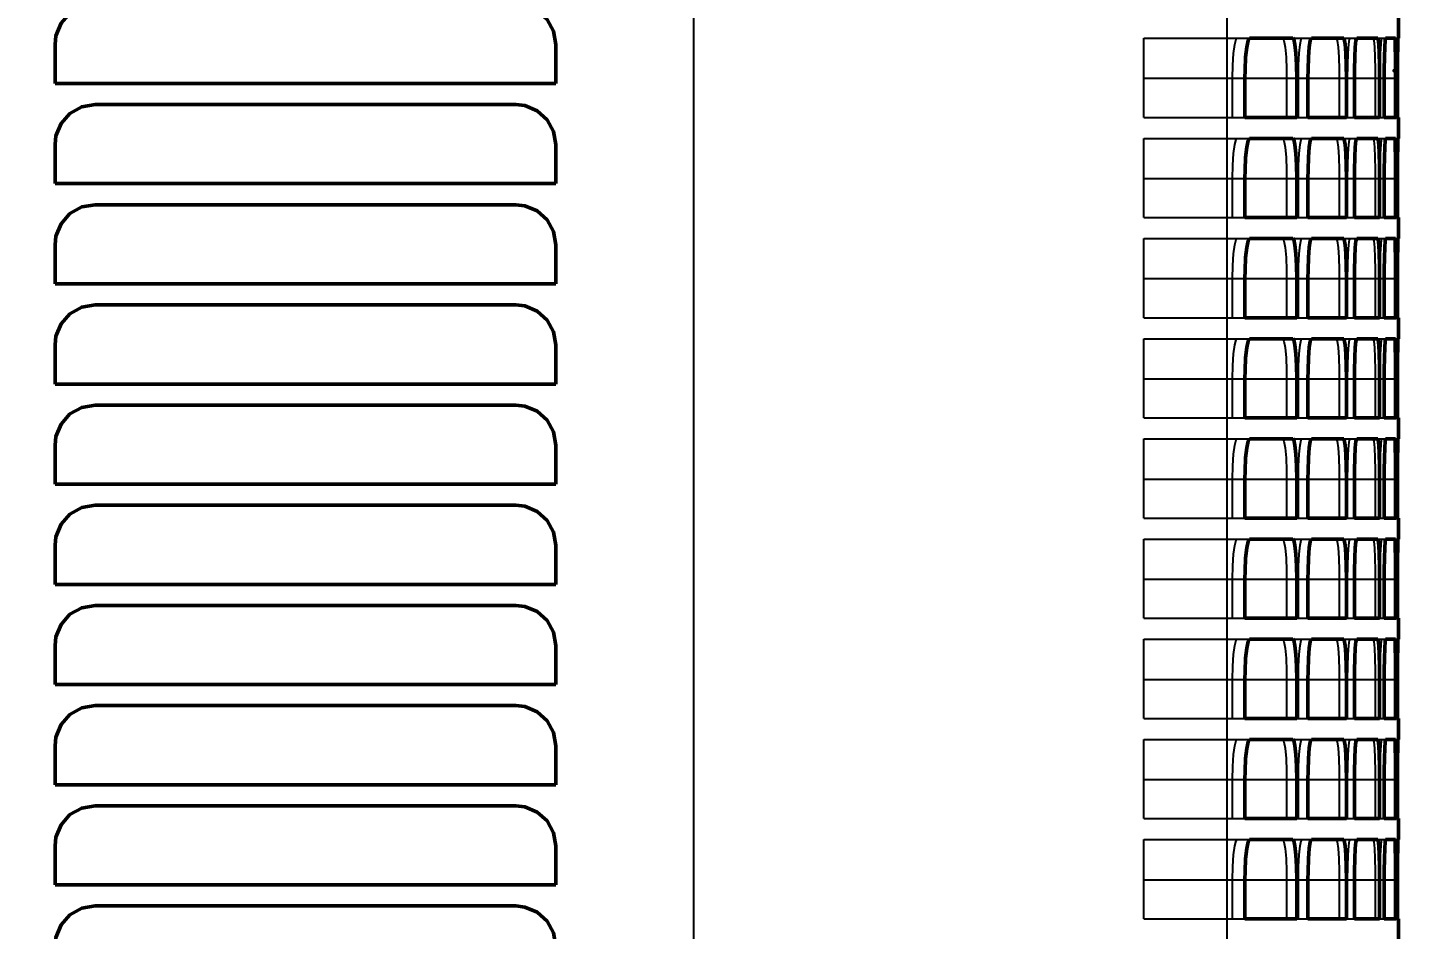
# Model space of a CAD drawing. Header units: inches. Extents: x -0.3 to 42.3, y 0 to 35.9.
# Drawn here: x 28.43 to 35.33, y 13.13 to 17.63 of the extents above; entities that cross this region are included whole.
import ezdxf

# ---------------------------------------------------------------- set-up
doc = ezdxf.new("R2010")
doc.units = ezdxf.units.IN
doc.header["$MEASUREMENT"] = 0
doc.linetypes.add('Dashed', pattern=[2, 1, -1])
for name, color, linetype, lineweight in [('2d ConnectionPoints', 7, 'Continuous', 50), ('AM_0', 7, 'Continuous', 50), ('AM_4', 3, 'Continuous', 25), ('AM_5', 3, 'Continuous', 25), ('AM_9', 6, 'Dashed', 25)]:
    doc.layers.add(name, color=color, linetype=linetype, lineweight=lineweight)
doc.dimstyles.get("Standard").update_dxf_attribs({"dimtxt": 0.18, "dimasz": 0.18, "dimexe": 0.18, "dimexo": 0.0625, "dimgap": 0.09, "dimtad": 0, "dimtih": 1, "dimtoh": 1, "dimdec": 4, "dimzin": 0, "dimdsep": 46, "dimtxsty": 'Standard', "dimcen": 0.09, "dimadec": 0, "dimazin": 0, "dimtfac": 1, "dimtdec": 4, "dimtofl": 0, "dimtmove": 0, "dimatfit": 3, "dimfxl": 1, "dimtolj": 1, "dimtzin": 0, "dimarcsym": 0})

# ---------------------------------------------------------------- blocks, each defined once
blk = doc.blocks.new('*D1')
at = {"layer": 'AM_5', "color": 0, "lineweight": -2}
for p, q in [((14.375, 35.75), (39.27, 35.75)), ((39.27, 33.75), (39.27, 24.8282)), ((39.27, 2), (39.27, 10.9218)), ((3.39, 0), (39.27, 0))]:
    blk.add_line(p, q, dxfattribs=at)
at = {"layer": 'AM_5', "color": 0}
for points in [[(39.6033, 33.75), (38.9367, 33.75), (39.27, 35.75)], [(38.9367, 2), (39.6033, 2), (39.27, 0)]]:
    blk.add_solid(points, dxfattribs=at)
at = {"layer": 'Defpoints', "color": 0}
for p in [(14.375, 35.75), (3.39, 0), (39.27, 0)]:
    blk.add_point(p, dxfattribs=at)
at = {"layer": 'AM_5', "color": 0, "insert": (39.27, 17.875), "char_height": 2, "attachment_point": 5, "rotation": 90}
blk.add_mtext('\\A1;35.75 in', dxfattribs=at)

msp = doc.modelspace()

# ---------------------------------------------------------------- linework, layer by layer
at = {"layer": '2d ConnectionPoints'}
msp.add_point((35.25, 17.419), dxfattribs=at)
at = {"layer": 'AM_0'}
for p, q in [((35.27, 17.686), (35.27, 17.581)), ((28.564, 17.55), (28.564, 17.355)), ((31.064, 17.355), (31.064, 17.55)), ((34.74364, 17.581), (34.52673, 17.581)), ((34.99698, 17.581), (34.83586, 17.581)), ((35.16774, 17.581), (35.06207, 17.581)), ((35.25626, 17.581), (35.20582, 17.581)), ((35.27, 17.581), (35.26742, 17.581)), ((28.564, 17.355), (31.064, 17.355)), ((34.50411, 17.381), (34.50411, 17.186)), ((34.76233, 17.186), (34.76233, 17.381)), ((34.81857, 17.381), (34.81857, 17.186)), ((35.01038, 17.186), (35.01038, 17.381)), ((35.05007, 17.381), (35.05007, 17.186)), ((35.17586, 17.186), (35.17586, 17.381)), ((35.19909, 17.381), (35.19909, 17.186)), ((35.25913, 17.186), (35.25913, 17.381)), ((35.26593, 17.381), (35.26593, 17.186)), ((30.864, 17.25), (28.764, 17.25)), ((34.50411, 17.186), (34.76233, 17.186)), ((34.81857, 17.186), (35.01038, 17.186)), ((35.05007, 17.186), (35.17586, 17.186)), ((35.19909, 17.186), (35.25913, 17.186)), ((35.26593, 17.186), (35.27, 17.186)), ((35.27, 17.186), (35.27, 17.081)), ((34.74364, 17.081), (34.52673, 17.081)), ((34.99698, 17.081), (34.83586, 17.081)), ((35.16774, 17.081), (35.06207, 17.081)), ((35.25626, 17.081), (35.20582, 17.081)), ((35.27, 17.081), (35.26742, 17.081)), ((28.564, 17.05), (28.564, 16.855)), ((31.064, 16.855), (31.064, 17.05)), ((28.564, 16.855), (31.064, 16.855)), ((34.50411, 16.881), (34.50411, 16.686)), ((34.76233, 16.686), (34.76233, 16.881)), ((34.81857, 16.881), (34.81857, 16.686)), ((35.01038, 16.686), (35.01038, 16.881)), ((35.05007, 16.881), (35.05007, 16.686)), ((35.17586, 16.686), (35.17586, 16.881)), ((35.19909, 16.881), (35.19909, 16.686)), ((35.25913, 16.686), (35.25913, 16.881)), ((35.26593, 16.881), (35.26593, 16.686)), ((30.864, 16.75), (28.764, 16.75)), ((34.50411, 16.686), (34.76233, 16.686)), ((34.81857, 16.686), (35.01038, 16.686)), ((35.05007, 16.686), (35.17586, 16.686)), ((35.19909, 16.686), (35.25913, 16.686)), ((35.26593, 16.686), (35.27, 16.686)), ((35.27, 16.686), (35.27, 16.581)), ((34.74364, 16.581), (34.52673, 16.581)), ((34.99698, 16.581), (34.83586, 16.581)), ((35.16774, 16.581), (35.06207, 16.581)), ((35.25626, 16.581), (35.20582, 16.581)), ((35.27, 16.581), (35.26742, 16.581)), ((28.564, 16.55), (28.564, 16.355)), ((31.064, 16.355), (31.064, 16.55)), ((34.50411, 16.381), (34.50411, 16.186)), ((34.76233, 16.186), (34.76233, 16.381)), ((34.81857, 16.381), (34.81857, 16.186)), ((35.01038, 16.186), (35.01038, 16.381)), ((35.05007, 16.381), (35.05007, 16.186)), ((35.17586, 16.186), (35.17586, 16.381)), ((35.19909, 16.381), (35.19909, 16.186)), ((35.25913, 16.186), (35.25913, 16.381)), ((35.26593, 16.381), (35.26593, 16.186)), ((28.564, 16.355), (31.064, 16.355)), ((30.864, 16.25), (28.764, 16.25)), ((34.50411, 16.186), (34.76233, 16.186)), ((34.81857, 16.186), (35.01038, 16.186)), ((35.05007, 16.186), (35.17586, 16.186)), ((35.19909, 16.186), (35.25913, 16.186)), ((35.26593, 16.186), (35.27, 16.186)), ((35.27, 16.186), (35.27, 16.081)), ((28.564, 16.05), (28.564, 15.855)), ((31.064, 15.855), (31.064, 16.05)), ((34.74364, 16.081), (34.52673, 16.081)), ((34.99698, 16.081), (34.83586, 16.081)), ((35.16774, 16.081), (35.06207, 16.081)), ((35.25626, 16.081), (35.20582, 16.081)), ((35.27, 16.081), (35.26742, 16.081)), ((28.564, 15.855), (31.064, 15.855)), ((34.50411, 15.881), (34.50411, 15.686)), ((34.76233, 15.686), (34.76233, 15.881)), ((34.81857, 15.881), (34.81857, 15.686)), ((35.01038, 15.686), (35.01038, 15.881)), ((35.05007, 15.881), (35.05007, 15.686)), ((35.17586, 15.686), (35.17586, 15.881)), ((35.19909, 15.881), (35.19909, 15.686)), ((35.25913, 15.686), (35.25913, 15.881)), ((35.26593, 15.881), (35.26593, 15.686)), ((30.864, 15.75), (28.764, 15.75)), ((34.50411, 15.686), (34.76233, 15.686)), ((34.81857, 15.686), (35.01038, 15.686)), ((35.05007, 15.686), (35.17586, 15.686)), ((35.19909, 15.686), (35.25913, 15.686)), ((35.26593, 15.686), (35.27, 15.686)), ((35.27, 15.686), (35.27, 15.581)), ((28.564, 15.55), (28.564, 15.355)), ((31.064, 15.355), (31.064, 15.55)), ((34.74364, 15.581), (34.52673, 15.581)), ((34.99698, 15.581), (34.83586, 15.581)), ((35.16774, 15.581), (35.06207, 15.581)), ((35.25626, 15.581), (35.20582, 15.581)), ((35.27, 15.581), (35.26742, 15.581)), ((28.564, 15.355), (31.064, 15.355)), ((34.50411, 15.381), (34.50411, 15.186)), ((34.76233, 15.186), (34.76233, 15.381)), ((34.81857, 15.381), (34.81857, 15.186)), ((35.01038, 15.186), (35.01038, 15.381)), ((35.05007, 15.381), (35.05007, 15.186)), ((35.17586, 15.186), (35.17586, 15.381)), ((35.19909, 15.381), (35.19909, 15.186)), ((35.25913, 15.186), (35.25913, 15.381)), ((35.26593, 15.381), (35.26593, 15.186)), ((30.864, 15.25), (28.764, 15.25)), ((34.50411, 15.186), (34.76233, 15.186)), ((34.81857, 15.186), (35.01038, 15.186)), ((35.05007, 15.186), (35.17586, 15.186)), ((35.19909, 15.186), (35.25913, 15.186)), ((35.26593, 15.186), (35.27, 15.186)), ((35.27, 15.186), (35.27, 15.081)), ((34.74364, 15.081), (34.52673, 15.081)), ((34.99698, 15.081), (34.83586, 15.081)), ((35.16774, 15.081), (35.06207, 15.081)), ((35.25626, 15.081), (35.20582, 15.081)), ((35.27, 15.081), (35.26742, 15.081)), ((28.564, 15.05), (28.564, 14.855)), ((31.064, 14.855), (31.064, 15.05)), ((28.564, 14.855), (31.064, 14.855)), ((34.50411, 14.881), (34.50411, 14.686)), ((34.76233, 14.686), (34.76233, 14.881)), ((34.81857, 14.881), (34.81857, 14.686)), ((35.01038, 14.686), (35.01038, 14.881)), ((35.05007, 14.881), (35.05007, 14.686)), ((35.17586, 14.686), (35.17586, 14.881)), ((35.19909, 14.881), (35.19909, 14.686)), ((35.25913, 14.686), (35.25913, 14.881)), ((35.26593, 14.881), (35.26593, 14.686)), ((30.864, 14.75), (28.764, 14.75)), ((34.50411, 14.686), (34.76233, 14.686)), ((34.81857, 14.686), (35.01038, 14.686)), ((35.05007, 14.686), (35.17586, 14.686)), ((35.19909, 14.686), (35.25913, 14.686)), ((35.26593, 14.686), (35.27, 14.686)), ((35.27, 14.686), (35.27, 14.581)), ((34.74364, 14.581), (34.52673, 14.581)), ((34.99698, 14.581), (34.83586, 14.581)), ((35.16774, 14.581), (35.06207, 14.581)), ((35.25626, 14.581), (35.20582, 14.581)), ((35.27, 14.581), (35.26742, 14.581)), ((28.564, 14.55), (28.564, 14.355)), ((31.064, 14.355), (31.064, 14.55)), ((34.50411, 14.381), (34.50411, 14.186)), ((34.76233, 14.186), (34.76233, 14.381)), ((34.81857, 14.381), (34.81857, 14.186)), ((35.01038, 14.186), (35.01038, 14.381)), ((35.05007, 14.381), (35.05007, 14.186)), ((35.17586, 14.186), (35.17586, 14.381)), ((35.19909, 14.381), (35.19909, 14.186)), ((35.25913, 14.186), (35.25913, 14.381)), ((35.26593, 14.381), (35.26593, 14.186)), ((28.564, 14.355), (31.064, 14.355)), ((30.864, 14.25), (28.764, 14.25)), ((34.50411, 14.186), (34.76233, 14.186)), ((34.81857, 14.186), (35.01038, 14.186)), ((35.05007, 14.186), (35.17586, 14.186)), ((35.19909, 14.186), (35.25913, 14.186)), ((35.26593, 14.186), (35.27, 14.186)), ((35.27, 14.186), (35.27, 14.081)), ((28.564, 14.05), (28.564, 13.855)), ((31.064, 13.855), (31.064, 14.05)), ((34.74364, 14.081), (34.52673, 14.081)), ((34.99698, 14.081), (34.83586, 14.081)), ((35.16774, 14.081), (35.06207, 14.081)), ((35.25626, 14.081), (35.20582, 14.081)), ((35.27, 14.081), (35.26742, 14.081)), ((28.564, 13.855), (31.064, 13.855)), ((34.50411, 13.881), (34.50411, 13.686)), ((34.76233, 13.686), (34.76233, 13.881)), ((34.81857, 13.881), (34.81857, 13.686)), ((35.01038, 13.686), (35.01038, 13.881)), ((35.05007, 13.881), (35.05007, 13.686)), ((35.17586, 13.686), (35.17586, 13.881)), ((35.19909, 13.881), (35.19909, 13.686)), ((35.25913, 13.686), (35.25913, 13.881)), ((35.26593, 13.881), (35.26593, 13.686)), ((30.864, 13.75), (28.764, 13.75)), ((34.50411, 13.686), (34.76233, 13.686)), ((34.81857, 13.686), (35.01038, 13.686)), ((35.05007, 13.686), (35.17586, 13.686)), ((35.19909, 13.686), (35.25913, 13.686)), ((35.26593, 13.686), (35.27, 13.686)), ((35.27, 13.686), (35.27, 13.581)), ((28.564, 13.55), (28.564, 13.355)), ((31.064, 13.355), (31.064, 13.55)), ((34.74364, 13.581), (34.52673, 13.581)), ((34.99698, 13.581), (34.83586, 13.581)), ((35.16774, 13.581), (35.06207, 13.581)), ((35.25626, 13.581), (35.20582, 13.581)), ((35.27, 13.581), (35.26742, 13.581)), ((28.564, 13.355), (31.064, 13.355)), ((34.50411, 13.381), (34.50411, 13.186)), ((34.76233, 13.186), (34.76233, 13.381)), ((34.81857, 13.381), (34.81857, 13.186)), ((35.01038, 13.186), (35.01038, 13.381)), ((35.05007, 13.381), (35.05007, 13.186)), ((35.17586, 13.186), (35.17586, 13.381)), ((35.19909, 13.381), (35.19909, 13.186)), ((35.25913, 13.186), (35.25913, 13.381)), ((35.26593, 13.381), (35.26593, 13.186)), ((30.864, 13.25), (28.764, 13.25)), ((34.50411, 13.186), (34.76233, 13.186)), ((34.81857, 13.186), (35.01038, 13.186)), ((35.05007, 13.186), (35.17586, 13.186)), ((35.19909, 13.186), (35.25913, 13.186)), ((35.26593, 13.186), (35.27, 13.186)), ((35.27, 13.186), (35.27, 13.081))]:
    msp.add_line(p, q, dxfattribs=at)
for points in [[(28.764, 17.75), (28.69758, 17.73865), (28.63864, 17.70584), (28.59399, 17.65534), (28.56869, 17.59307), (28.564, 17.55)], [(31.064, 17.55), (31.05284, 17.61588), (31.02066, 17.67433), (30.97099, 17.71897), (30.90912, 17.74484), (30.864, 17.75)], [(34.52673, 17.581), (34.51924, 17.56961), (34.51257, 17.53669), (34.5075, 17.48604), (34.50463, 17.42369), (34.50411, 17.381)], [(34.76233, 17.381), (34.76129, 17.44699), (34.75829, 17.50554), (34.75365, 17.55018), (34.74785, 17.57594), (34.74364, 17.581)], [(34.83586, 17.581), (34.83016, 17.56966), (34.82507, 17.53689), (34.82119, 17.48645), (34.81898, 17.42419), (34.81857, 17.381)], [(35.01038, 17.381), (35.00964, 17.44709), (35.00748, 17.50573), (35.00415, 17.55038), (34.99998, 17.57603), (34.99698, 17.581)], [(35.06207, 17.581), (35.05813, 17.56969), (35.0546, 17.53704), (35.0519, 17.48674), (35.05036, 17.42456), (35.05007, 17.381)], [(35.17586, 17.381), (35.17541, 17.44716), (35.17411, 17.50586), (35.17209, 17.55051), (35.16956, 17.57609), (35.16774, 17.581)], [(35.20582, 17.581), (35.20363, 17.56972), (35.20165, 17.53713), (35.20013, 17.48693), (35.19925, 17.4248), (35.19909, 17.381)], [(35.25913, 17.381), (35.25898, 17.4472), (35.25853, 17.50593), (35.25782, 17.55058), (35.25692, 17.57612), (35.25626, 17.581)], [(35.26742, 17.581), (35.26696, 17.56973), (35.26653, 17.53717), (35.26618, 17.48701), (35.26597, 17.4249), (35.26593, 17.381)], [(28.764, 17.25), (28.69758, 17.23865), (28.63864, 17.20584), (28.59399, 17.15534), (28.56869, 17.09307), (28.564, 17.05)], [(31.064, 17.05), (31.05284, 17.11588), (31.02066, 17.17433), (30.97099, 17.21897), (30.90912, 17.24484), (30.864, 17.25)], [(34.52673, 17.081), (34.51924, 17.06961), (34.51257, 17.03669), (34.5075, 16.98604), (34.50463, 16.92369), (34.50411, 16.881)], [(34.76233, 16.881), (34.76129, 16.94699), (34.75829, 17.00554), (34.75365, 17.05018), (34.74785, 17.07594), (34.74364, 17.081)], [(34.83586, 17.081), (34.83016, 17.06966), (34.82507, 17.03689), (34.82119, 16.98645), (34.81898, 16.92419), (34.81857, 16.881)], [(35.01038, 16.881), (35.00964, 16.94709), (35.00748, 17.00573), (35.00415, 17.05038), (34.99998, 17.07603), (34.99698, 17.081)], [(35.06207, 17.081), (35.05813, 17.06969), (35.0546, 17.03704), (35.0519, 16.98674), (35.05036, 16.92456), (35.05007, 16.881)], [(35.17586, 16.881), (35.17541, 16.94716), (35.17411, 17.00586), (35.17209, 17.05051), (35.16956, 17.07609), (35.16774, 17.081)], [(35.20582, 17.081), (35.20363, 17.06972), (35.20165, 17.03713), (35.20013, 16.98693), (35.19925, 16.9248), (35.19909, 16.881)], [(35.25913, 16.881), (35.25898, 16.9472), (35.25853, 17.00593), (35.25782, 17.05058), (35.25692, 17.07612), (35.25626, 17.081)], [(35.26742, 17.081), (35.26696, 17.06973), (35.26653, 17.03717), (35.26618, 16.98701), (35.26597, 16.9249), (35.26593, 16.881)], [(28.764, 16.75), (28.69758, 16.73865), (28.63864, 16.70584), (28.59399, 16.65534), (28.56869, 16.59307), (28.564, 16.55)], [(31.064, 16.55), (31.05284, 16.61588), (31.02066, 16.67433), (30.97099, 16.71897), (30.90912, 16.74484), (30.864, 16.75)], [(34.52673, 16.581), (34.51924, 16.56961), (34.51257, 16.53669), (34.5075, 16.48604), (34.50463, 16.42369), (34.50411, 16.381)], [(34.76233, 16.381), (34.76129, 16.44699), (34.75829, 16.50554), (34.75365, 16.55018), (34.74785, 16.57594), (34.74364, 16.581)], [(34.83586, 16.581), (34.83016, 16.56966), (34.82507, 16.53689), (34.82119, 16.48645), (34.81898, 16.42419), (34.81857, 16.381)], [(35.01038, 16.381), (35.00964, 16.44709), (35.00748, 16.50573), (35.00415, 16.55038), (34.99998, 16.57603), (34.99698, 16.581)], [(35.06207, 16.581), (35.05813, 16.56969), (35.0546, 16.53704), (35.0519, 16.48674), (35.05036, 16.42456), (35.05007, 16.381)], [(35.17586, 16.381), (35.17541, 16.44716), (35.17411, 16.50586), (35.17209, 16.55051), (35.16956, 16.57609), (35.16774, 16.581)], [(35.20582, 16.581), (35.20363, 16.56972), (35.20165, 16.53713), (35.20013, 16.48693), (35.19925, 16.4248), (35.19909, 16.381)], [(35.25913, 16.381), (35.25898, 16.4472), (35.25853, 16.50593), (35.25782, 16.55058), (35.25692, 16.57612), (35.25626, 16.581)], [(35.26742, 16.581), (35.26696, 16.56973), (35.26653, 16.53717), (35.26618, 16.48701), (35.26597, 16.4249), (35.26593, 16.381)], [(28.764, 16.25), (28.69758, 16.23865), (28.63864, 16.20584), (28.59399, 16.15534), (28.56869, 16.09307), (28.564, 16.05)], [(31.064, 16.05), (31.05284, 16.11588), (31.02066, 16.17433), (30.97099, 16.21897), (30.90912, 16.24484), (30.864, 16.25)], [(34.52673, 16.081), (34.51924, 16.06961), (34.51257, 16.03669), (34.5075, 15.98604), (34.50463, 15.92369), (34.50411, 15.881)], [(34.76233, 15.881), (34.76129, 15.94699), (34.75829, 16.00554), (34.75365, 16.05018), (34.74785, 16.07594), (34.74364, 16.081)], [(34.83586, 16.081), (34.83016, 16.06966), (34.82507, 16.03689), (34.82119, 15.98645), (34.81898, 15.92419), (34.81857, 15.881)], [(35.01038, 15.881), (35.00964, 15.94709), (35.00748, 16.00573), (35.00415, 16.05038), (34.99998, 16.07603), (34.99698, 16.081)], [(35.06207, 16.081), (35.05813, 16.06969), (35.0546, 16.03704), (35.0519, 15.98674), (35.05036, 15.92456), (35.05007, 15.881)], [(35.17586, 15.881), (35.17541, 15.94716), (35.17411, 16.00586), (35.17209, 16.05051), (35.16956, 16.07609), (35.16774, 16.081)], [(35.20582, 16.081), (35.20363, 16.06972), (35.20165, 16.03713), (35.20013, 15.98693), (35.19925, 15.9248), (35.19909, 15.881)], [(35.25913, 15.881), (35.25898, 15.9472), (35.25853, 16.00593), (35.25782, 16.05058), (35.25692, 16.07612), (35.25626, 16.081)], [(35.26742, 16.081), (35.26696, 16.06973), (35.26653, 16.03717), (35.26618, 15.98701), (35.26597, 15.9249), (35.26593, 15.881)], [(28.764, 15.75), (28.69758, 15.73865), (28.63864, 15.70584), (28.59399, 15.65534), (28.56869, 15.59307), (28.564, 15.55)], [(31.064, 15.55), (31.05284, 15.61588), (31.02066, 15.67433), (30.97099, 15.71897), (30.90912, 15.74484), (30.864, 15.75)], [(34.52673, 15.581), (34.51924, 15.56961), (34.51257, 15.53669), (34.5075, 15.48604), (34.50463, 15.42369), (34.50411, 15.381)], [(34.76233, 15.381), (34.76129, 15.44699), (34.75829, 15.50554), (34.75365, 15.55018), (34.74785, 15.57594), (34.74364, 15.581)], [(34.83586, 15.581), (34.83016, 15.56966), (34.82507, 15.53689), (34.82119, 15.48645), (34.81898, 15.42419), (34.81857, 15.381)], [(35.01038, 15.381), (35.00964, 15.44709), (35.00748, 15.50573), (35.00415, 15.55038), (34.99998, 15.57603), (34.99698, 15.581)], [(35.06207, 15.581), (35.05813, 15.56969), (35.0546, 15.53704), (35.0519, 15.48674), (35.05036, 15.42456), (35.05007, 15.381)], [(35.17586, 15.381), (35.17541, 15.44716), (35.17411, 15.50586), (35.17209, 15.55051), (35.16956, 15.57609), (35.16774, 15.581)], [(35.20582, 15.581), (35.20363, 15.56972), (35.20165, 15.53713), (35.20013, 15.48693), (35.19925, 15.4248), (35.19909, 15.381)], [(35.25913, 15.381), (35.25898, 15.4472), (35.25853, 15.50593), (35.25782, 15.55058), (35.25692, 15.57612), (35.25626, 15.581)], [(35.26742, 15.581), (35.26696, 15.56973), (35.26653, 15.53717), (35.26618, 15.48701), (35.26597, 15.4249), (35.26593, 15.381)], [(28.764, 15.25), (28.69758, 15.23865), (28.63864, 15.20584), (28.59399, 15.15534), (28.56869, 15.09307), (28.564, 15.05)], [(31.064, 15.05), (31.05284, 15.11588), (31.02066, 15.17433), (30.97099, 15.21897), (30.90912, 15.24484), (30.864, 15.25)], [(34.52673, 15.081), (34.51924, 15.06961), (34.51257, 15.03669), (34.5075, 14.98604), (34.50463, 14.92369), (34.50411, 14.881)], [(34.76233, 14.881), (34.76129, 14.94699), (34.75829, 15.00554), (34.75365, 15.05018), (34.74785, 15.07594), (34.74364, 15.081)], [(34.83586, 15.081), (34.83016, 15.06966), (34.82507, 15.03689), (34.82119, 14.98645), (34.81898, 14.92419), (34.81857, 14.881)], [(35.01038, 14.881), (35.00964, 14.94709), (35.00748, 15.00573), (35.00415, 15.05038), (34.99998, 15.07603), (34.99698, 15.081)], [(35.06207, 15.081), (35.05813, 15.06969), (35.0546, 15.03704), (35.0519, 14.98674), (35.05036, 14.92456), (35.05007, 14.881)], [(35.17586, 14.881), (35.17541, 14.94716), (35.17411, 15.00586), (35.17209, 15.05051), (35.16956, 15.07609), (35.16774, 15.081)], [(35.20582, 15.081), (35.20363, 15.06972), (35.20165, 15.03713), (35.20013, 14.98693), (35.19925, 14.9248), (35.19909, 14.881)], [(35.25913, 14.881), (35.25898, 14.9472), (35.25853, 15.00593), (35.25782, 15.05058), (35.25692, 15.07612), (35.25626, 15.081)], [(35.26742, 15.081), (35.26696, 15.06973), (35.26653, 15.03717), (35.26618, 14.98701), (35.26597, 14.9249), (35.26593, 14.881)], [(28.764, 14.75), (28.69758, 14.73865), (28.63864, 14.70584), (28.59399, 14.65534), (28.56869, 14.59307), (28.564, 14.55)], [(31.064, 14.55), (31.05284, 14.61588), (31.02066, 14.67433), (30.97099, 14.71897), (30.90912, 14.74484), (30.864, 14.75)], [(34.52673, 14.581), (34.51924, 14.56961), (34.51257, 14.53669), (34.5075, 14.48604), (34.50463, 14.42369), (34.50411, 14.381)], [(34.76233, 14.381), (34.76129, 14.44699), (34.75829, 14.50554), (34.75365, 14.55018), (34.74785, 14.57594), (34.74364, 14.581)], [(34.83586, 14.581), (34.83016, 14.56966), (34.82507, 14.53689), (34.82119, 14.48645), (34.81898, 14.42419), (34.81857, 14.381)], [(35.01038, 14.381), (35.00964, 14.44709), (35.00748, 14.50573), (35.00415, 14.55038), (34.99998, 14.57603), (34.99698, 14.581)], [(35.06207, 14.581), (35.05813, 14.56969), (35.0546, 14.53704), (35.0519, 14.48674), (35.05036, 14.42456), (35.05007, 14.381)], [(35.17586, 14.381), (35.17541, 14.44716), (35.17411, 14.50586), (35.17209, 14.55051), (35.16956, 14.57609), (35.16774, 14.581)], [(35.20582, 14.581), (35.20363, 14.56972), (35.20165, 14.53713), (35.20013, 14.48693), (35.19925, 14.4248), (35.19909, 14.381)], [(35.25913, 14.381), (35.25898, 14.4472), (35.25853, 14.50593), (35.25782, 14.55058), (35.25692, 14.57612), (35.25626, 14.581)], [(35.26742, 14.581), (35.26696, 14.56973), (35.26653, 14.53717), (35.26618, 14.48701), (35.26597, 14.4249), (35.26593, 14.381)], [(28.764, 14.25), (28.69758, 14.23865), (28.63864, 14.20584), (28.59399, 14.15534), (28.56869, 14.09307), (28.564, 14.05)], [(31.064, 14.05), (31.05284, 14.11588), (31.02066, 14.17433), (30.97099, 14.21897), (30.90912, 14.24484), (30.864, 14.25)], [(34.52673, 14.081), (34.51924, 14.06961), (34.51257, 14.03669), (34.5075, 13.98604), (34.50463, 13.92369), (34.50411, 13.881)], [(34.76233, 13.881), (34.76129, 13.94699), (34.75829, 14.00554), (34.75365, 14.05018), (34.74785, 14.07594), (34.74364, 14.081)], [(34.83586, 14.081), (34.83016, 14.06966), (34.82507, 14.03689), (34.82119, 13.98645), (34.81898, 13.92419), (34.81857, 13.881)], [(35.01038, 13.881), (35.00964, 13.94709), (35.00748, 14.00573), (35.00415, 14.05038), (34.99998, 14.07603), (34.99698, 14.081)], [(35.06207, 14.081), (35.05813, 14.06969), (35.0546, 14.03704), (35.0519, 13.98674), (35.05036, 13.92456), (35.05007, 13.881)], [(35.17586, 13.881), (35.17541, 13.94716), (35.17411, 14.00586), (35.17209, 14.05051), (35.16956, 14.07609), (35.16774, 14.081)], [(35.20582, 14.081), (35.20363, 14.06972), (35.20165, 14.03713), (35.20013, 13.98693), (35.19925, 13.9248), (35.19909, 13.881)], [(35.25913, 13.881), (35.25898, 13.9472), (35.25853, 14.00593), (35.25782, 14.05058), (35.25692, 14.07612), (35.25626, 14.081)], [(35.26742, 14.081), (35.26696, 14.06973), (35.26653, 14.03717), (35.26618, 13.98701), (35.26597, 13.9249), (35.26593, 13.881)], [(28.764, 13.75), (28.69758, 13.73865), (28.63864, 13.70584), (28.59399, 13.65534), (28.56869, 13.59307), (28.564, 13.55)], [(31.064, 13.55), (31.05284, 13.61588), (31.02066, 13.67433), (30.97099, 13.71897), (30.90912, 13.74484), (30.864, 13.75)], [(34.52673, 13.581), (34.51924, 13.56961), (34.51257, 13.53669), (34.5075, 13.48604), (34.50463, 13.42369), (34.50411, 13.381)], [(34.76233, 13.381), (34.76129, 13.44699), (34.75829, 13.50554), (34.75365, 13.55018), (34.74785, 13.57594), (34.74364, 13.581)], [(34.83586, 13.581), (34.83016, 13.56966), (34.82507, 13.53689), (34.82119, 13.48645), (34.81898, 13.42419), (34.81857, 13.381)], [(35.01038, 13.381), (35.00964, 13.44709), (35.00748, 13.50573), (35.00415, 13.55038), (34.99998, 13.57603), (34.99698, 13.581)], [(35.06207, 13.581), (35.05813, 13.56969), (35.0546, 13.53704), (35.0519, 13.48674), (35.05036, 13.42456), (35.05007, 13.381)], [(35.17586, 13.381), (35.17541, 13.44716), (35.17411, 13.50586), (35.17209, 13.55051), (35.16956, 13.57609), (35.16774, 13.581)], [(35.20582, 13.581), (35.20363, 13.56972), (35.20165, 13.53713), (35.20013, 13.48693), (35.19925, 13.4248), (35.19909, 13.381)], [(35.25913, 13.381), (35.25898, 13.4472), (35.25853, 13.50593), (35.25782, 13.55058), (35.25692, 13.57612), (35.25626, 13.581)], [(35.26742, 13.581), (35.26696, 13.56973), (35.26653, 13.53717), (35.26618, 13.48701), (35.26597, 13.4249), (35.26593, 13.381)], [(28.764, 13.25), (28.69758, 13.23865), (28.63864, 13.20584), (28.59399, 13.15534), (28.56869, 13.09307), (28.564, 13.05)], [(31.064, 13.05), (31.05284, 13.11588), (31.02066, 13.17433), (30.97099, 13.21897), (30.90912, 13.24484), (30.864, 13.25)]]:
    msp.add_lwpolyline(points, dxfattribs=at)
at = {"layer": 'AM_4'}
for p, q in [((31.7511, 35.15), (31.7511, 1.625)), ((34.41416, 35.15), (34.41416, 1.625)), ((34.50411, 17.381), (34.76233, 17.381)), ((34.81857, 17.381), (35.01038, 17.381)), ((35.05007, 17.381), (35.17586, 17.381)), ((35.19909, 17.381), (35.25913, 17.381)), ((34.50411, 16.881), (34.76233, 16.881)), ((34.81857, 16.881), (35.01038, 16.881)), ((35.05007, 16.881), (35.17586, 16.881)), ((35.19909, 16.881), (35.25913, 16.881)), ((34.50411, 16.381), (34.76233, 16.381)), ((34.81857, 16.381), (35.01038, 16.381)), ((35.05007, 16.381), (35.17586, 16.381)), ((35.19909, 16.381), (35.25913, 16.381)), ((34.50411, 15.881), (34.76233, 15.881)), ((34.81857, 15.881), (35.01038, 15.881)), ((35.05007, 15.881), (35.17586, 15.881)), ((35.19909, 15.881), (35.25913, 15.881)), ((34.50411, 15.381), (34.76233, 15.381)), ((34.81857, 15.381), (35.01038, 15.381)), ((35.05007, 15.381), (35.17586, 15.381)), ((35.19909, 15.381), (35.25913, 15.381)), ((34.50411, 14.881), (34.76233, 14.881)), ((34.81857, 14.881), (35.01038, 14.881)), ((35.05007, 14.881), (35.17586, 14.881)), ((35.19909, 14.881), (35.25913, 14.881)), ((34.50411, 14.381), (34.76233, 14.381)), ((34.81857, 14.381), (35.01038, 14.381)), ((35.05007, 14.381), (35.17586, 14.381)), ((35.19909, 14.381), (35.25913, 14.381)), ((34.50411, 13.881), (34.76233, 13.881)), ((34.81857, 13.881), (35.01038, 13.881)), ((35.05007, 13.881), (35.17586, 13.881)), ((35.19909, 13.881), (35.25913, 13.881)), ((34.50411, 13.381), (34.76233, 13.381)), ((34.81857, 13.381), (35.01038, 13.381)), ((35.05007, 13.381), (35.17586, 13.381)), ((35.19909, 13.381), (35.25913, 13.381))]:
    msp.add_line(p, q, dxfattribs=at)
at = {"layer": 'AM_9'}
for p, q in [((34, 17.186), (34, 17.581)), ((34, 17.581), (34.52673, 17.581)), ((34.74364, 17.581), (34.83586, 17.581)), ((34.99698, 17.581), (35.06207, 17.581)), ((35.16774, 17.581), (35.20582, 17.581)), ((35.25626, 17.581), (35.26742, 17.581)), ((34, 17.381), (34.50411, 17.381)), ((34.44226, 17.186), (34.44226, 17.381)), ((34.71185, 17.381), (34.71185, 17.186)), ((34.76233, 17.381), (34.81857, 17.381)), ((34.77091, 17.186), (34.77091, 17.381)), ((34.974, 17.381), (34.974, 17.186)), ((35.01038, 17.381), (35.05007, 17.381)), ((35.01649, 17.186), (35.01649, 17.381)), ((35.15351, 17.381), (35.15351, 17.186)), ((35.17586, 17.381), (35.19909, 17.381)), ((35.17953, 17.186), (35.17953, 17.381)), ((35.25075, 17.381), (35.25075, 17.186)), ((35.25913, 17.381), (35.26593, 17.381)), ((35.26035, 17.186), (35.26035, 17.381)), ((34, 17.186), (34.50411, 17.186)), ((34.76233, 17.186), (34.81857, 17.186)), ((35.01038, 17.186), (35.05007, 17.186)), ((35.17586, 17.186), (35.19909, 17.186)), ((35.25913, 17.186), (35.26593, 17.186)), ((34, 16.686), (34, 17.081)), ((34, 17.081), (34.52673, 17.081)), ((34.74364, 17.081), (34.83586, 17.081)), ((34.99698, 17.081), (35.06207, 17.081)), ((35.16774, 17.081), (35.20582, 17.081)), ((35.25626, 17.081), (35.26742, 17.081)), ((34, 16.881), (34.50411, 16.881)), ((34.44226, 16.686), (34.44226, 16.881)), ((34.71185, 16.881), (34.71185, 16.686)), ((34.76233, 16.881), (34.81857, 16.881)), ((34.77091, 16.686), (34.77091, 16.881)), ((34.974, 16.881), (34.974, 16.686)), ((35.01038, 16.881), (35.05007, 16.881)), ((35.01649, 16.686), (35.01649, 16.881)), ((35.15351, 16.881), (35.15351, 16.686)), ((35.17586, 16.881), (35.19909, 16.881)), ((35.17953, 16.686), (35.17953, 16.881)), ((35.25075, 16.881), (35.25075, 16.686)), ((35.25913, 16.881), (35.26593, 16.881)), ((35.26035, 16.686), (35.26035, 16.881)), ((34, 16.686), (34.50411, 16.686)), ((34.76233, 16.686), (34.81857, 16.686)), ((35.01038, 16.686), (35.05007, 16.686)), ((35.17586, 16.686), (35.19909, 16.686)), ((35.25913, 16.686), (35.26593, 16.686)), ((34, 16.186), (34, 16.581)), ((34, 16.581), (34.52673, 16.581)), ((34.74364, 16.581), (34.83586, 16.581)), ((34.99698, 16.581), (35.06207, 16.581)), ((35.16774, 16.581), (35.20582, 16.581)), ((35.25626, 16.581), (35.26742, 16.581)), ((34, 16.381), (34.50411, 16.381)), ((34.44226, 16.186), (34.44226, 16.381)), ((34.71185, 16.381), (34.71185, 16.186)), ((34.76233, 16.381), (34.81857, 16.381)), ((34.77091, 16.186), (34.77091, 16.381)), ((34.974, 16.381), (34.974, 16.186)), ((35.01038, 16.381), (35.05007, 16.381)), ((35.01649, 16.186), (35.01649, 16.381)), ((35.15351, 16.381), (35.15351, 16.186)), ((35.17586, 16.381), (35.19909, 16.381)), ((35.17953, 16.186), (35.17953, 16.381)), ((35.25075, 16.381), (35.25075, 16.186)), ((35.25913, 16.381), (35.26593, 16.381)), ((35.26035, 16.186), (35.26035, 16.381)), ((34, 16.186), (34.50411, 16.186)), ((34.76233, 16.186), (34.81857, 16.186)), ((35.01038, 16.186), (35.05007, 16.186)), ((35.17586, 16.186), (35.19909, 16.186)), ((35.25913, 16.186), (35.26593, 16.186)), ((34, 15.686), (34, 16.081)), ((34, 16.081), (34.52673, 16.081)), ((34.74364, 16.081), (34.83586, 16.081)), ((34.99698, 16.081), (35.06207, 16.081)), ((35.16774, 16.081), (35.20582, 16.081)), ((35.25626, 16.081), (35.26742, 16.081)), ((34, 15.881), (34.50411, 15.881)), ((34.44226, 15.686), (34.44226, 15.881)), ((34.71185, 15.881), (34.71185, 15.686)), ((34.76233, 15.881), (34.81857, 15.881)), ((34.77091, 15.686), (34.77091, 15.881)), ((34.974, 15.881), (34.974, 15.686)), ((35.01038, 15.881), (35.05007, 15.881)), ((35.01649, 15.686), (35.01649, 15.881)), ((35.15351, 15.881), (35.15351, 15.686)), ((35.17586, 15.881), (35.19909, 15.881)), ((35.17953, 15.686), (35.17953, 15.881)), ((35.25075, 15.881), (35.25075, 15.686)), ((35.25913, 15.881), (35.26593, 15.881)), ((35.26035, 15.686), (35.26035, 15.881)), ((34, 15.686), (34.50411, 15.686)), ((34.76233, 15.686), (34.81857, 15.686)), ((35.01038, 15.686), (35.05007, 15.686)), ((35.17586, 15.686), (35.19909, 15.686)), ((35.25913, 15.686), (35.26593, 15.686)), ((34, 15.186), (34, 15.581)), ((34, 15.581), (34.52673, 15.581)), ((34.74364, 15.581), (34.83586, 15.581)), ((34.99698, 15.581), (35.06207, 15.581)), ((35.16774, 15.581), (35.20582, 15.581)), ((35.25626, 15.581), (35.26742, 15.581)), ((34, 15.381), (34.50411, 15.381)), ((34.44226, 15.186), (34.44226, 15.381)), ((34.71185, 15.381), (34.71185, 15.186)), ((34.76233, 15.381), (34.81857, 15.381)), ((34.77091, 15.186), (34.77091, 15.381)), ((34.974, 15.381), (34.974, 15.186)), ((35.01038, 15.381), (35.05007, 15.381)), ((35.01649, 15.186), (35.01649, 15.381)), ((35.15351, 15.381), (35.15351, 15.186)), ((35.17586, 15.381), (35.19909, 15.381)), ((35.17953, 15.186), (35.17953, 15.381)), ((35.25075, 15.381), (35.25075, 15.186)), ((35.25913, 15.381), (35.26593, 15.381)), ((35.26035, 15.186), (35.26035, 15.381)), ((34, 15.186), (34.50411, 15.186)), ((34.76233, 15.186), (34.81857, 15.186)), ((35.01038, 15.186), (35.05007, 15.186)), ((35.17586, 15.186), (35.19909, 15.186)), ((35.25913, 15.186), (35.26593, 15.186)), ((34, 14.686), (34, 15.081)), ((34, 15.081), (34.52673, 15.081)), ((34.74364, 15.081), (34.83586, 15.081)), ((34.99698, 15.081), (35.06207, 15.081)), ((35.16774, 15.081), (35.20582, 15.081)), ((35.25626, 15.081), (35.26742, 15.081)), ((34, 14.881), (34.50411, 14.881)), ((34.44226, 14.686), (34.44226, 14.881)), ((34.71185, 14.881), (34.71185, 14.686)), ((34.76233, 14.881), (34.81857, 14.881)), ((34.77091, 14.686), (34.77091, 14.881)), ((34.974, 14.881), (34.974, 14.686)), ((35.01038, 14.881), (35.05007, 14.881)), ((35.01649, 14.686), (35.01649, 14.881)), ((35.15351, 14.881), (35.15351, 14.686)), ((35.17586, 14.881), (35.19909, 14.881)), ((35.17953, 14.686), (35.17953, 14.881)), ((35.25075, 14.881), (35.25075, 14.686)), ((35.25913, 14.881), (35.26593, 14.881)), ((35.26035, 14.686), (35.26035, 14.881)), ((34, 14.686), (34.50411, 14.686)), ((34.76233, 14.686), (34.81857, 14.686)), ((35.01038, 14.686), (35.05007, 14.686)), ((35.17586, 14.686), (35.19909, 14.686)), ((35.25913, 14.686), (35.26593, 14.686)), ((34, 14.186), (34, 14.581)), ((34, 14.581), (34.52673, 14.581)), ((34.74364, 14.581), (34.83586, 14.581)), ((34.99698, 14.581), (35.06207, 14.581)), ((35.16774, 14.581), (35.20582, 14.581)), ((35.25626, 14.581), (35.26742, 14.581)), ((34, 14.381), (34.50411, 14.381)), ((34.44226, 14.186), (34.44226, 14.381)), ((34.71185, 14.381), (34.71185, 14.186)), ((34.76233, 14.381), (34.81857, 14.381)), ((34.77091, 14.186), (34.77091, 14.381)), ((34.974, 14.381), (34.974, 14.186)), ((35.01038, 14.381), (35.05007, 14.381)), ((35.01649, 14.186), (35.01649, 14.381)), ((35.15351, 14.381), (35.15351, 14.186)), ((35.17586, 14.381), (35.19909, 14.381)), ((35.17953, 14.186), (35.17953, 14.381)), ((35.25075, 14.381), (35.25075, 14.186)), ((35.25913, 14.381), (35.26593, 14.381)), ((35.26035, 14.186), (35.26035, 14.381)), ((34, 14.186), (34.50411, 14.186)), ((34.76233, 14.186), (34.81857, 14.186)), ((35.01038, 14.186), (35.05007, 14.186)), ((35.17586, 14.186), (35.19909, 14.186)), ((35.25913, 14.186), (35.26593, 14.186)), ((34, 13.686), (34, 14.081)), ((34, 14.081), (34.52673, 14.081)), ((34.74364, 14.081), (34.83586, 14.081)), ((34.99698, 14.081), (35.06207, 14.081)), ((35.16774, 14.081), (35.20582, 14.081)), ((35.25626, 14.081), (35.26742, 14.081)), ((34, 13.881), (34.50411, 13.881)), ((34.44226, 13.686), (34.44226, 13.881)), ((34.71185, 13.881), (34.71185, 13.686)), ((34.76233, 13.881), (34.81857, 13.881)), ((34.77091, 13.686), (34.77091, 13.881)), ((34.974, 13.881), (34.974, 13.686)), ((35.01038, 13.881), (35.05007, 13.881)), ((35.01649, 13.686), (35.01649, 13.881)), ((35.15351, 13.881), (35.15351, 13.686)), ((35.17586, 13.881), (35.19909, 13.881)), ((35.17953, 13.686), (35.17953, 13.881)), ((35.25075, 13.881), (35.25075, 13.686)), ((35.25913, 13.881), (35.26593, 13.881)), ((35.26035, 13.686), (35.26035, 13.881)), ((34, 13.686), (34.50411, 13.686)), ((34.76233, 13.686), (34.81857, 13.686)), ((35.01038, 13.686), (35.05007, 13.686)), ((35.17586, 13.686), (35.19909, 13.686)), ((35.25913, 13.686), (35.26593, 13.686)), ((34, 13.186), (34, 13.581)), ((34, 13.581), (34.52673, 13.581)), ((34.74364, 13.581), (34.83586, 13.581)), ((34.99698, 13.581), (35.06207, 13.581)), ((35.16774, 13.581), (35.20582, 13.581)), ((35.25626, 13.581), (35.26742, 13.581)), ((34, 13.381), (34.50411, 13.381)), ((34.44226, 13.186), (34.44226, 13.381)), ((34.71185, 13.381), (34.71185, 13.186)), ((34.76233, 13.381), (34.81857, 13.381)), ((34.77091, 13.186), (34.77091, 13.381)), ((34.974, 13.381), (34.974, 13.186)), ((35.01038, 13.381), (35.05007, 13.381)), ((35.01649, 13.186), (35.01649, 13.381)), ((35.15351, 13.381), (35.15351, 13.186)), ((35.17586, 13.381), (35.19909, 13.381)), ((35.17953, 13.186), (35.17953, 13.381)), ((35.25075, 13.381), (35.25075, 13.186)), ((35.25913, 13.381), (35.26593, 13.381)), ((35.26035, 13.186), (35.26035, 13.381)), ((34, 13.186), (34.50411, 13.186)), ((34.76233, 13.186), (34.81857, 13.186)), ((35.01038, 13.186), (35.05007, 13.186)), ((35.17586, 13.186), (35.19909, 13.186)), ((35.25913, 13.186), (35.26593, 13.186))]:
    msp.add_line(p, q, dxfattribs=at)
for points in [[(34.44226, 17.381), (34.44359, 17.44686), (34.44739, 17.50529), (34.45324, 17.54993), (34.46051, 17.57583), (34.4658, 17.581)], [(34.69224, 17.581), (34.69879, 17.56964), (34.70457, 17.53681), (34.70893, 17.48628), (34.71139, 17.424), (34.71185, 17.381)], [(34.77091, 17.381), (34.77194, 17.44699), (34.7749, 17.50555), (34.77945, 17.55019), (34.78507, 17.57594), (34.78911, 17.581)], [(34.9597, 17.581), (34.96448, 17.56968), (34.96869, 17.53698), (34.97186, 17.48663), (34.97366, 17.42442), (34.974, 17.381)], [(35.01649, 17.381), (35.01723, 17.4471), (35.01934, 17.50574), (35.02258, 17.55039), (35.02657, 17.57603), (35.0294, 17.581)], [(35.14448, 17.581), (35.14751, 17.56971), (35.15016, 17.5371), (35.15216, 17.48686), (35.15329, 17.42471), (35.15351, 17.381)], [(35.17953, 17.381), (35.17997, 17.44716), (35.18123, 17.50587), (35.18315, 17.55052), (35.18551, 17.57609), (35.18716, 17.581)], [(35.24699, 17.581), (35.24827, 17.56972), (35.24938, 17.53716), (35.2502, 17.48699), (35.25066, 17.42487), (35.25075, 17.381)], [(35.26035, 17.381), (35.26049, 17.4472), (35.2609, 17.50593), (35.26151, 17.55058), (35.26223, 17.57612), (35.26273, 17.581)], [(34.44226, 16.881), (34.44359, 16.94686), (34.44739, 17.00529), (34.45324, 17.04993), (34.46051, 17.07583), (34.4658, 17.081)], [(34.69224, 17.081), (34.69879, 17.06964), (34.70457, 17.03681), (34.70893, 16.98628), (34.71139, 16.924), (34.71185, 16.881)], [(34.77091, 16.881), (34.77194, 16.94699), (34.7749, 17.00555), (34.77945, 17.05019), (34.78507, 17.07594), (34.78911, 17.081)], [(34.9597, 17.081), (34.96448, 17.06968), (34.96869, 17.03698), (34.97186, 16.98663), (34.97366, 16.92442), (34.974, 16.881)], [(35.01649, 16.881), (35.01723, 16.9471), (35.01934, 17.00574), (35.02258, 17.05039), (35.02657, 17.07603), (35.0294, 17.081)], [(35.14448, 17.081), (35.14751, 17.06971), (35.15016, 17.0371), (35.15216, 16.98686), (35.15329, 16.92471), (35.15351, 16.881)], [(35.17953, 16.881), (35.17997, 16.94716), (35.18123, 17.00587), (35.18315, 17.05052), (35.18551, 17.07609), (35.18716, 17.081)], [(35.24699, 17.081), (35.24827, 17.06972), (35.24938, 17.03716), (35.2502, 16.98699), (35.25066, 16.92487), (35.25075, 16.881)], [(35.26035, 16.881), (35.26049, 16.9472), (35.2609, 17.00593), (35.26151, 17.05058), (35.26223, 17.07612), (35.26273, 17.081)], [(34.44226, 16.381), (34.44359, 16.44686), (34.44739, 16.50529), (34.45324, 16.54993), (34.46051, 16.57583), (34.4658, 16.581)], [(34.69224, 16.581), (34.69879, 16.56964), (34.70457, 16.53681), (34.70893, 16.48628), (34.71139, 16.424), (34.71185, 16.381)], [(34.77091, 16.381), (34.77194, 16.44699), (34.7749, 16.50555), (34.77945, 16.55019), (34.78507, 16.57594), (34.78911, 16.581)], [(34.9597, 16.581), (34.96448, 16.56968), (34.96869, 16.53698), (34.97186, 16.48663), (34.97366, 16.42442), (34.974, 16.381)], [(35.01649, 16.381), (35.01723, 16.4471), (35.01934, 16.50574), (35.02258, 16.55039), (35.02657, 16.57603), (35.0294, 16.581)], [(35.14448, 16.581), (35.14751, 16.56971), (35.15016, 16.5371), (35.15216, 16.48686), (35.15329, 16.42471), (35.15351, 16.381)], [(35.17953, 16.381), (35.17997, 16.44716), (35.18123, 16.50587), (35.18315, 16.55052), (35.18551, 16.57609), (35.18716, 16.581)], [(35.24699, 16.581), (35.24827, 16.56972), (35.24938, 16.53716), (35.2502, 16.48699), (35.25066, 16.42487), (35.25075, 16.381)], [(35.26035, 16.381), (35.26049, 16.4472), (35.2609, 16.50593), (35.26151, 16.55058), (35.26223, 16.57612), (35.26273, 16.581)], [(34.44226, 15.881), (34.44359, 15.94686), (34.44739, 16.00529), (34.45324, 16.04993), (34.46051, 16.07583), (34.4658, 16.081)], [(34.69224, 16.081), (34.69879, 16.06964), (34.70457, 16.03681), (34.70893, 15.98628), (34.71139, 15.924), (34.71185, 15.881)], [(34.77091, 15.881), (34.77194, 15.94699), (34.7749, 16.00555), (34.77945, 16.05019), (34.78507, 16.07594), (34.78911, 16.081)], [(34.9597, 16.081), (34.96448, 16.06968), (34.96869, 16.03698), (34.97186, 15.98663), (34.97366, 15.92442), (34.974, 15.881)], [(35.01649, 15.881), (35.01723, 15.9471), (35.01934, 16.00574), (35.02258, 16.05039), (35.02657, 16.07603), (35.0294, 16.081)], [(35.14448, 16.081), (35.14751, 16.06971), (35.15016, 16.0371), (35.15216, 15.98686), (35.15329, 15.92471), (35.15351, 15.881)], [(35.17953, 15.881), (35.17997, 15.94716), (35.18123, 16.00587), (35.18315, 16.05052), (35.18551, 16.07609), (35.18716, 16.081)], [(35.24699, 16.081), (35.24827, 16.06972), (35.24938, 16.03716), (35.2502, 15.98699), (35.25066, 15.92487), (35.25075, 15.881)], [(35.26035, 15.881), (35.26049, 15.9472), (35.2609, 16.00593), (35.26151, 16.05058), (35.26223, 16.07612), (35.26273, 16.081)], [(34.44226, 15.381), (34.44359, 15.44686), (34.44739, 15.50529), (34.45324, 15.54993), (34.46051, 15.57583), (34.4658, 15.581)], [(34.69224, 15.581), (34.69879, 15.56964), (34.70457, 15.53681), (34.70893, 15.48628), (34.71139, 15.424), (34.71185, 15.381)], [(34.77091, 15.381), (34.77194, 15.44699), (34.7749, 15.50555), (34.77945, 15.55019), (34.78507, 15.57594), (34.78911, 15.581)], [(34.9597, 15.581), (34.96448, 15.56968), (34.96869, 15.53698), (34.97186, 15.48663), (34.97366, 15.42442), (34.974, 15.381)], [(35.01649, 15.381), (35.01723, 15.4471), (35.01934, 15.50574), (35.02258, 15.55039), (35.02657, 15.57603), (35.0294, 15.581)], [(35.14448, 15.581), (35.14751, 15.56971), (35.15016, 15.5371), (35.15216, 15.48686), (35.15329, 15.42471), (35.15351, 15.381)], [(35.17953, 15.381), (35.17997, 15.44716), (35.18123, 15.50587), (35.18315, 15.55052), (35.18551, 15.57609), (35.18716, 15.581)], [(35.24699, 15.581), (35.24827, 15.56972), (35.24938, 15.53716), (35.2502, 15.48699), (35.25066, 15.42487), (35.25075, 15.381)], [(35.26035, 15.381), (35.26049, 15.4472), (35.2609, 15.50593), (35.26151, 15.55058), (35.26223, 15.57612), (35.26273, 15.581)], [(34.44226, 14.881), (34.44359, 14.94686), (34.44739, 15.00529), (34.45324, 15.04993), (34.46051, 15.07583), (34.4658, 15.081)], [(34.69224, 15.081), (34.69879, 15.06964), (34.70457, 15.03681), (34.70893, 14.98628), (34.71139, 14.924), (34.71185, 14.881)], [(34.77091, 14.881), (34.77194, 14.94699), (34.7749, 15.00555), (34.77945, 15.05019), (34.78507, 15.07594), (34.78911, 15.081)], [(34.9597, 15.081), (34.96448, 15.06968), (34.96869, 15.03698), (34.97186, 14.98663), (34.97366, 14.92442), (34.974, 14.881)], [(35.01649, 14.881), (35.01723, 14.9471), (35.01934, 15.00574), (35.02258, 15.05039), (35.02657, 15.07603), (35.0294, 15.081)], [(35.14448, 15.081), (35.14751, 15.06971), (35.15016, 15.0371), (35.15216, 14.98686), (35.15329, 14.92471), (35.15351, 14.881)], [(35.17953, 14.881), (35.17997, 14.94716), (35.18123, 15.00587), (35.18315, 15.05052), (35.18551, 15.07609), (35.18716, 15.081)], [(35.24699, 15.081), (35.24827, 15.06972), (35.24938, 15.03716), (35.2502, 14.98699), (35.25066, 14.92487), (35.25075, 14.881)], [(35.26035, 14.881), (35.26049, 14.9472), (35.2609, 15.00593), (35.26151, 15.05058), (35.26223, 15.07612), (35.26273, 15.081)], [(34.44226, 14.381), (34.44359, 14.44686), (34.44739, 14.50529), (34.45324, 14.54993), (34.46051, 14.57583), (34.4658, 14.581)], [(34.69224, 14.581), (34.69879, 14.56964), (34.70457, 14.53681), (34.70893, 14.48628), (34.71139, 14.424), (34.71185, 14.381)], [(34.77091, 14.381), (34.77194, 14.44699), (34.7749, 14.50555), (34.77945, 14.55019), (34.78507, 14.57594), (34.78911, 14.581)], [(34.9597, 14.581), (34.96448, 14.56968), (34.96869, 14.53698), (34.97186, 14.48663), (34.97366, 14.42442), (34.974, 14.381)], [(35.01649, 14.381), (35.01723, 14.4471), (35.01934, 14.50574), (35.02258, 14.55039), (35.02657, 14.57603), (35.0294, 14.581)], [(35.14448, 14.581), (35.14751, 14.56971), (35.15016, 14.5371), (35.15216, 14.48686), (35.15329, 14.42471), (35.15351, 14.381)], [(35.17953, 14.381), (35.17997, 14.44716), (35.18123, 14.50587), (35.18315, 14.55052), (35.18551, 14.57609), (35.18716, 14.581)], [(35.24699, 14.581), (35.24827, 14.56972), (35.24938, 14.53716), (35.2502, 14.48699), (35.25066, 14.42487), (35.25075, 14.381)], [(35.26035, 14.381), (35.26049, 14.4472), (35.2609, 14.50593), (35.26151, 14.55058), (35.26223, 14.57612), (35.26273, 14.581)], [(34.44226, 13.881), (34.44359, 13.94686), (34.44739, 14.00529), (34.45324, 14.04993), (34.46051, 14.07583), (34.4658, 14.081)], [(34.69224, 14.081), (34.69879, 14.06964), (34.70457, 14.03681), (34.70893, 13.98628), (34.71139, 13.924), (34.71185, 13.881)], [(34.77091, 13.881), (34.77194, 13.94699), (34.7749, 14.00555), (34.77945, 14.05019), (34.78507, 14.07594), (34.78911, 14.081)], [(34.9597, 14.081), (34.96448, 14.06968), (34.96869, 14.03698), (34.97186, 13.98663), (34.97366, 13.92442), (34.974, 13.881)], [(35.01649, 13.881), (35.01723, 13.9471), (35.01934, 14.00574), (35.02258, 14.05039), (35.02657, 14.07603), (35.0294, 14.081)], [(35.14448, 14.081), (35.14751, 14.06971), (35.15016, 14.0371), (35.15216, 13.98686), (35.15329, 13.92471), (35.15351, 13.881)], [(35.17953, 13.881), (35.17997, 13.94716), (35.18123, 14.00587), (35.18315, 14.05052), (35.18551, 14.07609), (35.18716, 14.081)], [(35.24699, 14.081), (35.24827, 14.06972), (35.24938, 14.03716), (35.2502, 13.98699), (35.25066, 13.92487), (35.25075, 13.881)], [(35.26035, 13.881), (35.26049, 13.9472), (35.2609, 14.00593), (35.26151, 14.05058), (35.26223, 14.07612), (35.26273, 14.081)], [(34.44226, 13.381), (34.44359, 13.44686), (34.44739, 13.50529), (34.45324, 13.54993), (34.46051, 13.57583), (34.4658, 13.581)], [(34.69224, 13.581), (34.69879, 13.56964), (34.70457, 13.53681), (34.70893, 13.48628), (34.71139, 13.424), (34.71185, 13.381)], [(34.77091, 13.381), (34.77194, 13.44699), (34.7749, 13.50555), (34.77945, 13.55019), (34.78507, 13.57594), (34.78911, 13.581)], [(34.9597, 13.581), (34.96448, 13.56968), (34.96869, 13.53698), (34.97186, 13.48663), (34.97366, 13.42442), (34.974, 13.381)], [(35.01649, 13.381), (35.01723, 13.4471), (35.01934, 13.50574), (35.02258, 13.55039), (35.02657, 13.57603), (35.0294, 13.581)], [(35.14448, 13.581), (35.14751, 13.56971), (35.15016, 13.5371), (35.15216, 13.48686), (35.15329, 13.42471), (35.15351, 13.381)], [(35.17953, 13.381), (35.17997, 13.44716), (35.18123, 13.50587), (35.18315, 13.55052), (35.18551, 13.57609), (35.18716, 13.581)], [(35.24699, 13.581), (35.24827, 13.56972), (35.24938, 13.53716), (35.2502, 13.48699), (35.25066, 13.42487), (35.25075, 13.381)], [(35.26035, 13.381), (35.26049, 13.4472), (35.2609, 13.50593), (35.26151, 13.55058), (35.26223, 13.57612), (35.26273, 13.581)]]:
    msp.add_lwpolyline(points, dxfattribs=at)

# ---------------------------------------------------------------- dimensions: what is measured, and where the dimension line sits
at = {"layer": 'AM_5'}
dim = msp.add_linear_dim(base=(39.27, 0), p1=(14.375, 35.75), p2=(3.39, 0), angle=90, text='35.75 in', dimstyle='Standard', override={"dimtxt": 2, "dimasz": 2, "dimexe": 0, "dimexo": 0, "dimgap": 0.6}, dxfattribs=at)
dim.commit()
dim.dimension.update_dxf_attribs({"geometry": '*D1', "text_midpoint": (39.27, 17.875), "dimtype": 160, "text_rotation": 90})

doc.saveas('drawing.dxf')
